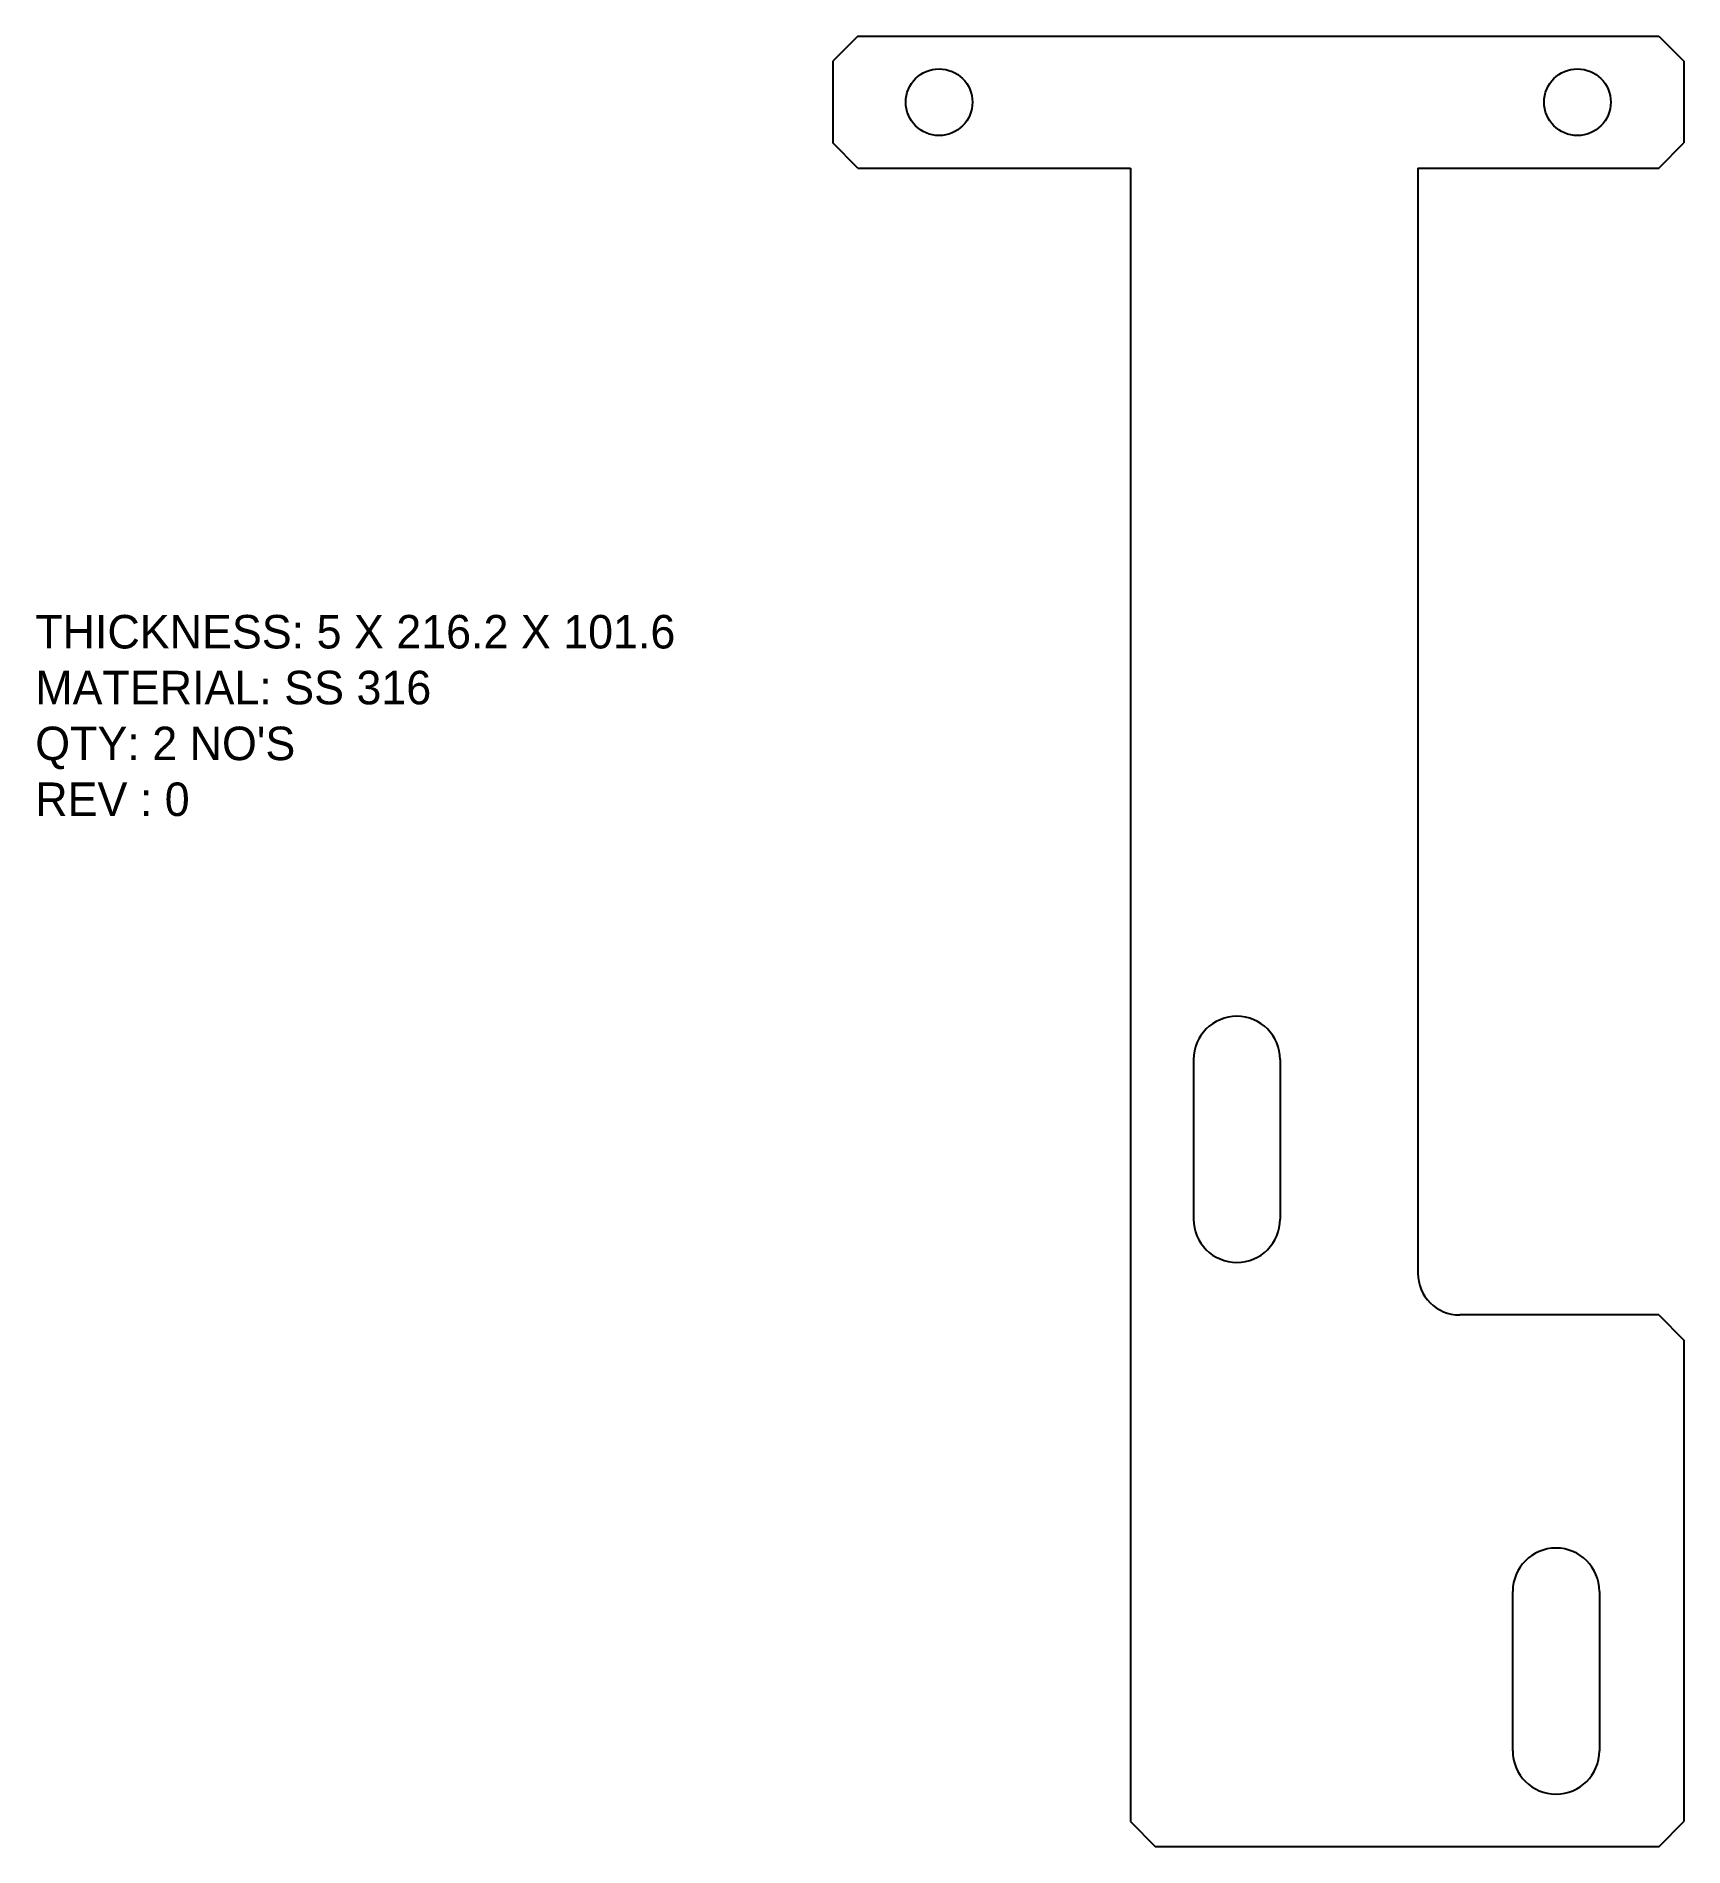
# Model space of a CAD drawing. Header units: inches. Extents: x 2494 to 2690, y -341 to -124.
import ezdxf

# ---------------------------------------------------------------- set-up
doc = ezdxf.new("R2010")
doc.units = ezdxf.units.IN
doc.header["$MEASUREMENT"] = 0
doc.layers.add('LaserCutting', color=3, linetype='Continuous')

msp = doc.modelspace()

# ---------------------------------------------------------------- linework, layer by layer
at = {"layer": 'LaserCutting'}
for p, q in [((2591.77, -124.42), (2588.77, -127.42)), ((2591.77, -124.42), (2687.37, -124.42)), ((2687.37, -124.42), (2690.37, -127.42)), ((2588.77, -127.42), (2588.77, -137.17)), ((2690.37, -127.42), (2690.37, -137.17)), ((2591.77, -140.17), (2588.77, -137.17)), ((2687.37, -140.17), (2690.37, -137.17)), ((2591.77, -140.17), (2624.32, -140.17)), ((2624.32, -140.17), (2624.32, -337.62)), ((2658.62, -140.17), (2658.62, -272.12)), ((2658.62, -140.17), (2687.37, -140.17)), ((2631.84, -246.62), (2631.84, -265.67)), ((2642.19, -246.62), (2642.19, -265.67)), ((2687.37, -277.12), (2663.62, -277.12)), ((2687.37, -277.12), (2690.37, -280.12)), ((2690.37, -280.12), (2690.37, -337.62)), ((2669.94, -310.12), (2669.94, -329.17)), ((2680.29, -310.12), (2680.29, -329.17)), ((2624.32, -337.62), (2627.32, -340.62)), ((2687.37, -340.62), (2690.37, -337.62)), ((2687.37, -340.62), (2627.32, -340.62))]:
    msp.add_line(p, q, dxfattribs=at)
for centre in [(2601.47, -132.3), (2677.67, -132.3)]:
    msp.add_circle(centre, 3.98, dxfattribs=at)
for centre, radius, start, end in [((2637.02, -246.62), 5.17, 0, 180), ((2637.02, -265.67), 5.17, 180, 0), ((2663.62, -272.12), 5, 180, 270), ((2675.12, -310.12), 5.17, 0, 180), ((2675.12, -329.17), 5.17, 180, 0)]:
    msp.add_arc(centre, radius, start, end, dxfattribs=at)

# ---------------------------------------------------------------- texts
at = {"layer": 'LaserCutting', "insert": (2493.58, -193.53), "char_height": 4, "width": 174.5146, "attachment_point": 1}
msp.add_mtext("{\\fCentury Gothic|b0|i0|c0|p18;THICKNESS: 5 X 216.2 X 101.6\\PMATERIAL: SS 316\\PQTY: 2 NO'S\\PREV : 0}", dxfattribs=at)

doc.saveas('drawing.dxf')
